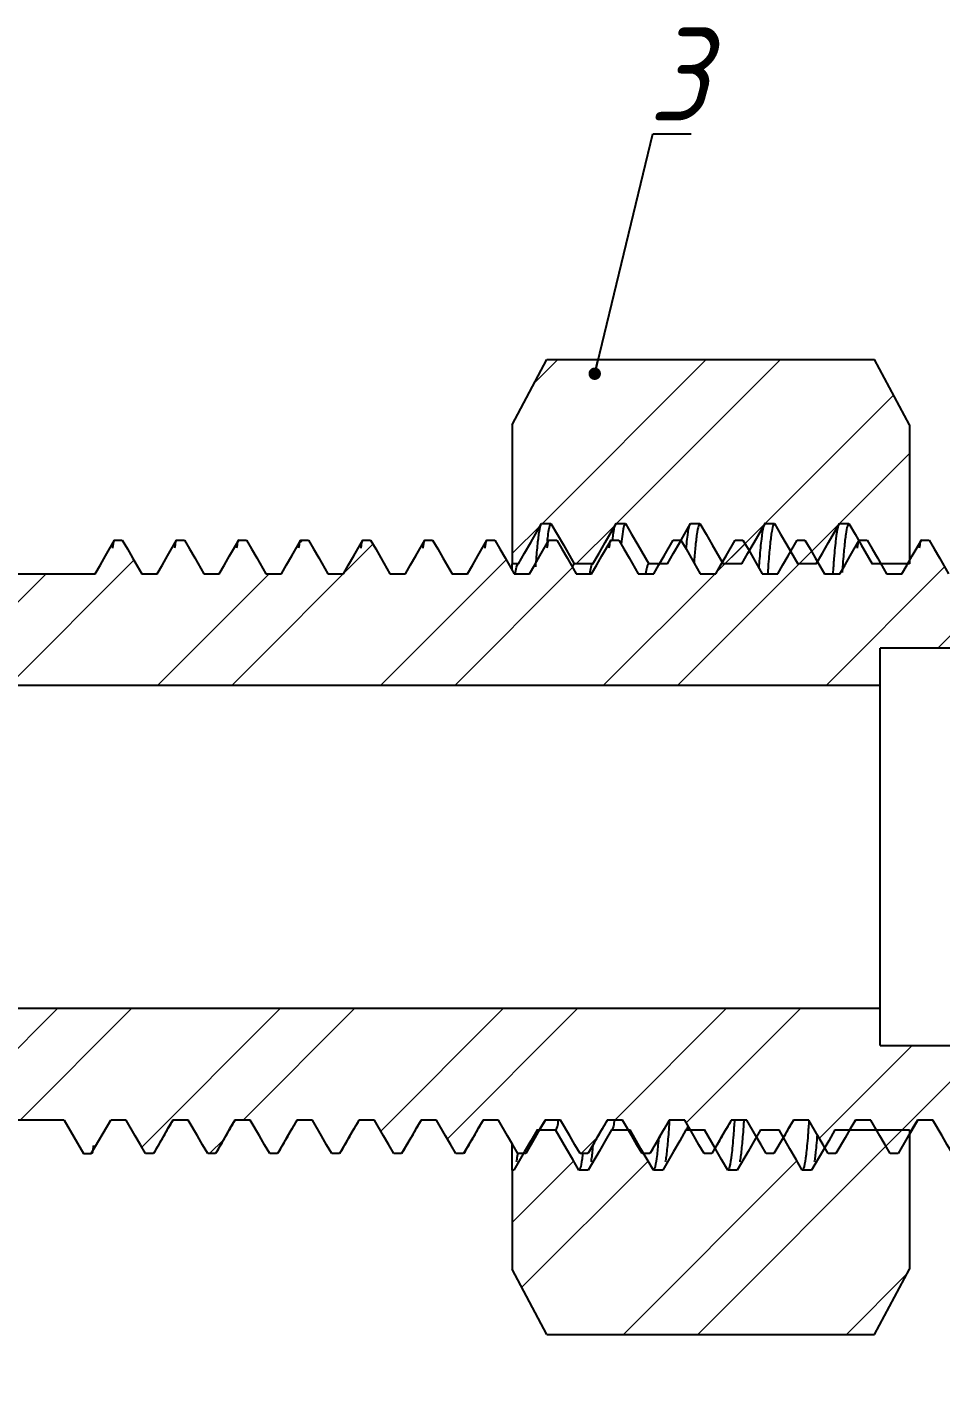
# Model space of a CAD drawing. Header units: millimetres. Extents: x 1276 to 1839, y 649 to 1061.
# Drawn here: x 1733.27 to 1751.67, y 834.63 to 862.1 of the extents above; entities that cross this region are included whole.
import ezdxf

# ---------------------------------------------------------------- set-up
doc = ezdxf.new("R2010")
doc.units = ezdxf.units.MM
doc.styles.add('GENISO', font='geniso.shx', dxfattribs={"oblique": 15})
doc.dimstyles.new('Scale', dxfattribs={"dimscale": 0.5, "dimtxt": 2.5, "dimasz": 2.5, "dimexe": 1, "dimexo": 1, "dimgap": 0.2, "dimtad": 1, "dimdec": 1, "dimzin": 0, "dimtxsty": 'GENISO', "dimcen": 2.5, "dimclrd": 1, "dimclre": 1, "dimclrt": 7, "dimadec": 0, "dimazin": 0, "dimtfac": 1, "dimtdec": 1, "dimtmove": 0, "dimatfit": 3, "dimfxl": 1, "dimtzin": 0, "dimlwd": -1, "dimlwe": -1, "dimarcsym": 0})
pattern_1 = [(45, (1694.0508, 793.5355), (-2.24506, 2.24506), []), (45, (1695.5475, 793.5355), (-2.24506, 2.24506), [])]

msp = doc.modelspace()

# ---------------------------------------------------------------- hatches: boundary and pattern name
at = {"linetype": 'Continuous', "lineweight": 18}
h = msp.add_hatch(dxfattribs=at)
h.set_pattern_fill('ANSI32', color=256, scale=0.333333, style=0)
h.set_pattern_definition(pattern_1)
h.paths.add_polyline_path([(1717.955, 855.102), (1717.955, 849.952), (1718.955, 849.952), (1719.267, 850.493), (1719.392, 850.493), (1719.705, 849.952), (1719.955, 849.952), (1720.267, 850.493), (1720.392, 850.493), (1720.705, 849.952), (1720.955, 849.952), (1721.267, 850.493), (1721.392, 850.493), (1721.705, 849.952), (1721.955, 849.952), (1722.267, 850.493), (1722.392, 850.493), (1722.705, 849.952), (1722.955, 849.952), (1723.267, 850.493), (1723.392, 850.493), (1723.705, 849.952), (1723.955, 849.952), (1724.267, 850.493), (1724.392, 850.493), (1724.705, 849.952), (1724.955, 849.952), (1725.267, 850.493), (1725.392, 850.493), (1725.705, 849.952), (1725.955, 849.952), (1726.267, 850.493), (1726.392, 850.493), (1726.705, 849.952), (1726.955, 849.952), (1727.267, 850.493), (1727.392, 850.493), (1727.705, 849.952), (1727.955, 849.952), (1727.955, 848.852), (1750.455, 848.852), (1750.455, 849.602), (1758.486, 849.602), (1759.955, 850.818), (1759.955, 851.102), (1759.33, 851.102), (1758.939, 851.779), (1758.783, 851.779), (1758.392, 851.102), (1758.08, 851.102), (1757.689, 851.779), (1757.533, 851.779), (1757.142, 851.102), (1756.83, 851.102), (1756.439, 851.779), (1756.283, 851.779), (1755.892, 851.102), (1755.58, 851.102), (1755.189, 851.779), (1755.033, 851.779), (1754.642, 851.102), (1754.33, 851.102), (1753.939, 851.779), (1753.783, 851.779), (1753.392, 851.102), (1753.08, 851.102), (1752.689, 851.779), (1752.533, 851.779), (1752.142, 851.102), (1751.83, 851.102), (1751.439, 851.779), (1751.283, 851.779), (1750.892, 851.102), (1750.58, 851.102), (1750.189, 851.779), (1750.033, 851.779), (1749.642, 851.102), (1749.33, 851.102), (1748.939, 851.779), (1748.783, 851.779), (1748.392, 851.102), (1748.08, 851.102), (1747.689, 851.779), (1747.533, 851.779), (1747.142, 851.102), (1746.83, 851.102), (1746.439, 851.779), (1746.283, 851.779), (1745.892, 851.102), (1745.58, 851.102), (1745.189, 851.779), (1745.033, 851.779), (1744.642, 851.102), (1744.33, 851.102), (1743.939, 851.779), (1743.783, 851.779), (1743.392, 851.102), (1743.08, 851.102), (1742.689, 851.779), (1742.533, 851.779), (1742.142, 851.102), (1741.83, 851.102), (1741.439, 851.779), (1741.283, 851.779), (1740.892, 851.102), (1740.58, 851.102), (1740.189, 851.779), (1740.033, 851.779), (1739.642, 851.102), (1739.33, 851.102), (1738.939, 851.779), (1738.783, 851.779), (1738.392, 851.102), (1738.08, 851.102), (1737.689, 851.779), (1737.533, 851.779), (1737.142, 851.102), (1736.83, 851.102), (1736.439, 851.779), (1736.283, 851.779), (1735.892, 851.102), (1735.58, 851.102), (1735.189, 851.779), (1735.033, 851.779), (1734.642, 851.102), (1731.455, 851.102), (1731.455, 855.102), (1730.655, 856.572), (1718.755, 856.572)], flags=0)
h = msp.add_hatch(dxfattribs=at)
h.set_pattern_fill('ANSI32', color=256, scale=0.333333, style=0)
h.set_pattern_definition(pattern_1)
h.paths.add_polyline_path([(1751.042, 851.302), (1751.042, 854.102), (1750.342, 855.417), (1743.742, 855.417), (1743.042, 854.102), (1743.042, 851.302), (1743.167, 851.302), (1743.635, 852.114), (1743.823, 852.114), (1744.292, 851.302), (1744.667, 851.302), (1745.135, 852.114), (1745.323, 852.114), (1745.792, 851.302), (1746.167, 851.302), (1746.635, 852.114), (1746.823, 852.114), (1747.292, 851.302), (1747.667, 851.302), (1748.135, 852.114), (1748.323, 852.114), (1748.792, 851.302), (1749.167, 851.302), (1749.635, 852.114), (1749.823, 852.114), (1750.292, 851.302)], flags=0)
h = msp.add_hatch(dxfattribs=at)
h.set_pattern_fill('ANSI32', color=256, scale=0.333333, style=0)
h.set_pattern_definition(pattern_1)
h.paths.add_polyline_path([(1734.408, 839.425), (1734.564, 839.425), (1734.955, 840.102), (1735.267, 840.102), (1735.658, 839.425), (1735.814, 839.425), (1736.205, 840.102), (1736.517, 840.102), (1736.908, 839.425), (1737.064, 839.425), (1737.455, 840.102), (1737.767, 840.102), (1738.158, 839.425), (1738.314, 839.425), (1738.705, 840.102), (1739.017, 840.102), (1739.408, 839.425), (1739.564, 839.425), (1739.955, 840.102), (1740.267, 840.102), (1740.658, 839.425), (1740.814, 839.425), (1741.205, 840.102), (1741.517, 840.102), (1741.908, 839.425), (1742.064, 839.425), (1742.455, 840.102), (1742.767, 840.102), (1743.158, 839.425), (1743.314, 839.425), (1743.705, 840.102), (1744.017, 840.102), (1744.408, 839.425), (1744.564, 839.425), (1744.955, 840.102), (1745.267, 840.102), (1745.658, 839.425), (1745.814, 839.425), (1746.205, 840.102), (1746.517, 840.102), (1746.908, 839.425), (1747.064, 839.425), (1747.455, 840.102), (1747.767, 840.102), (1748.158, 839.425), (1748.314, 839.425), (1748.705, 840.102), (1749.017, 840.102), (1749.408, 839.425), (1749.564, 839.425), (1749.955, 840.102), (1750.267, 840.102), (1750.658, 839.425), (1750.814, 839.425), (1751.205, 840.102), (1751.517, 840.102), (1751.908, 839.425), (1752.064, 839.425), (1752.455, 840.102), (1752.767, 840.102), (1753.158, 839.425), (1753.314, 839.425), (1753.705, 840.102), (1754.017, 840.102), (1754.408, 839.425), (1754.564, 839.425), (1754.955, 840.102), (1755.267, 840.102), (1755.658, 839.425), (1755.814, 839.425), (1756.205, 840.102), (1756.517, 840.102), (1756.908, 839.425), (1757.064, 839.425), (1757.455, 840.102), (1757.767, 840.102), (1758.158, 839.425), (1758.314, 839.425), (1758.705, 840.102), (1759.955, 840.102), (1759.955, 840.385), (1758.486, 841.602), (1750.455, 841.602), (1750.455, 842.352), (1727.955, 842.352), (1727.955, 841.252), (1727.205, 841.252), (1726.892, 840.711), (1726.767, 840.711), (1726.455, 841.252), (1726.205, 841.252), (1725.892, 840.711), (1725.767, 840.711), (1725.455, 841.252), (1725.205, 841.252), (1724.892, 840.711), (1724.767, 840.711), (1724.455, 841.252), (1724.205, 841.252), (1723.892, 840.711), (1723.767, 840.711), (1723.455, 841.252), (1723.205, 841.252), (1722.892, 840.711), (1722.767, 840.711), (1722.455, 841.252), (1722.205, 841.252), (1721.892, 840.711), (1721.767, 840.711), (1721.455, 841.252), (1721.205, 841.252), (1720.892, 840.711), (1720.767, 840.711), (1720.455, 841.252), (1720.205, 841.252), (1719.892, 840.711), (1719.767, 840.711), (1719.455, 841.252), (1719.205, 841.252), (1718.892, 840.711), (1718.767, 840.711), (1718.455, 841.252), (1717.955, 841.252), (1717.955, 836.102), (1718.755, 834.632), (1730.655, 834.632), (1731.455, 836.102), (1731.455, 840.102), (1734.017, 840.102)], flags=0)
h = msp.add_hatch(dxfattribs=at)
h.set_pattern_fill('ANSI32', color=256, scale=0.333333, style=0)
h.set_pattern_definition(pattern_1)
h.paths.add_polyline_path([(1751.042, 837.102), (1751.042, 839.902), (1749.917, 839.902), (1749.542, 839.902), (1749.073, 839.09), (1748.885, 839.09), (1748.417, 839.902), (1748.042, 839.902), (1747.573, 839.09), (1747.385, 839.09), (1746.917, 839.902), (1746.542, 839.902), (1746.073, 839.09), (1745.885, 839.09), (1745.417, 839.902), (1745.042, 839.902), (1744.573, 839.09), (1744.385, 839.09), (1743.917, 839.902), (1743.541, 839.902), (1743.073, 839.09), (1743.042, 839.09), (1743.042, 837.102), (1743.742, 835.787), (1750.342, 835.787)], flags=0)

# ---------------------------------------------------------------- linework, layer by layer
at = {"linetype": 'Continuous', "lineweight": 25}
for p, q in [((1743.042, 854.102), (1743.742, 855.417)), ((1743.742, 855.417), (1750.342, 855.417)), ((1751.042, 854.102), (1750.342, 855.417)), ((1743.042, 854.102), (1743.042, 851.302)), ((1751.042, 854.102), (1751.042, 851.302)), ((1743.635, 852.114), (1743.823, 852.114)), ((1745.135, 852.114), (1745.323, 852.114)), ((1746.635, 852.114), (1746.823, 852.114)), ((1748.135, 852.114), (1748.323, 852.114)), ((1749.635, 852.114), (1749.823, 852.114)), ((1735.033, 851.779), (1735.189, 851.779)), ((1736.283, 851.779), (1736.439, 851.779)), ((1737.533, 851.779), (1737.689, 851.779)), ((1738.783, 851.779), (1738.939, 851.779)), ((1740.033, 851.779), (1740.189, 851.779)), ((1741.283, 851.779), (1741.439, 851.779)), ((1742.533, 851.779), (1742.689, 851.779)), ((1743.783, 851.779), (1743.939, 851.779)), ((1745.033, 851.779), (1745.189, 851.779)), ((1746.283, 851.779), (1746.439, 851.779)), ((1747.533, 851.779), (1747.689, 851.779)), ((1748.783, 851.779), (1748.939, 851.779)), ((1750.033, 851.779), (1750.189, 851.779)), ((1751.283, 851.779), (1751.439, 851.779)), ((1731.455, 851.102), (1734.642, 851.102)), ((1735.58, 851.102), (1735.892, 851.102)), ((1736.83, 851.102), (1737.142, 851.102)), ((1738.08, 851.102), (1738.392, 851.102)), ((1739.33, 851.102), (1739.642, 851.102)), ((1740.58, 851.102), (1740.892, 851.102)), ((1741.83, 851.102), (1742.142, 851.102)), ((1743.167, 851.302), (1743.042, 851.302)), ((1743.042, 851.185), (1743.042, 851.302)), ((1743.08, 851.102), (1743.392, 851.102)), ((1744.667, 851.302), (1744.292, 851.302)), ((1744.33, 851.102), (1744.642, 851.102)), ((1745.58, 851.102), (1745.892, 851.102)), ((1746.167, 851.302), (1745.792, 851.302)), ((1746.83, 851.102), (1747.142, 851.102)), ((1747.667, 851.302), (1747.292, 851.302)), ((1748.08, 851.102), (1748.392, 851.102)), ((1749.167, 851.302), (1748.792, 851.302)), ((1749.33, 851.102), (1749.642, 851.102)), ((1751.042, 851.302), (1750.292, 851.302)), ((1750.58, 851.102), (1750.892, 851.102)), ((1758.486, 849.602), (1750.455, 849.602)), ((1750.455, 848.852), (1750.455, 849.602)), ((1750.455, 848.852), (1727.955, 848.852)), ((1750.455, 842.352), (1750.455, 848.852)), ((1727.955, 842.352), (1750.455, 842.352)), ((1750.455, 841.602), (1750.455, 842.352)), ((1750.455, 841.602), (1758.486, 841.602)), ((1734.017, 840.102), (1731.455, 840.102)), ((1734.017, 840.102), (1734.408, 839.425)), ((1734.564, 839.425), (1734.955, 840.102)), ((1735.267, 840.102), (1734.955, 840.102)), ((1736.517, 840.102), (1736.205, 840.102)), ((1737.767, 840.102), (1737.455, 840.102)), ((1739.017, 840.102), (1738.705, 840.102)), ((1740.267, 840.102), (1739.955, 840.102)), ((1741.517, 840.102), (1741.205, 840.102)), ((1742.767, 840.102), (1742.455, 840.102)), ((1743.6, 839.911), (1743.71, 840.102)), ((1744.017, 840.102), (1743.705, 840.102)), ((1745.267, 840.102), (1744.955, 840.102)), ((1746.517, 840.102), (1746.205, 840.102)), ((1747.767, 840.102), (1747.455, 840.102)), ((1749.017, 840.102), (1748.705, 840.102)), ((1749.85, 839.911), (1749.96, 840.102)), ((1750.267, 840.102), (1749.955, 840.102)), ((1751.042, 839.81), (1751.21, 840.102)), ((1751.517, 840.102), (1751.205, 840.102)), ((1743.541, 839.902), (1743.917, 839.902)), ((1745.042, 839.902), (1745.417, 839.902)), ((1746.542, 839.902), (1746.917, 839.902)), ((1748.042, 839.902), (1748.417, 839.902)), ((1749.542, 839.902), (1749.917, 839.902)), ((1749.917, 839.902), (1751.042, 839.902)), ((1751.042, 839.902), (1751.042, 837.102)), ((1734.408, 839.425), (1734.564, 839.425)), ((1735.814, 839.425), (1735.658, 839.425)), ((1735.824, 839.451), (1735.814, 839.425)), ((1737.064, 839.425), (1736.908, 839.425)), ((1737.074, 839.451), (1737.064, 839.425)), ((1738.314, 839.425), (1738.158, 839.425)), ((1738.324, 839.451), (1738.314, 839.425)), ((1739.564, 839.425), (1739.408, 839.425)), ((1739.574, 839.451), (1739.564, 839.425)), ((1740.814, 839.425), (1740.658, 839.425)), ((1740.824, 839.451), (1740.814, 839.425)), ((1742.064, 839.425), (1741.908, 839.425)), ((1742.074, 839.451), (1742.064, 839.425)), ((1743.314, 839.425), (1743.158, 839.425)), ((1744.564, 839.425), (1744.408, 839.425)), ((1744.574, 839.451), (1744.564, 839.425)), ((1745.814, 839.425), (1745.658, 839.425)), ((1745.824, 839.451), (1745.814, 839.425)), ((1747.064, 839.425), (1746.908, 839.425)), ((1748.314, 839.425), (1748.158, 839.425)), ((1749.564, 839.425), (1749.408, 839.425)), ((1750.814, 839.425), (1750.658, 839.425)), ((1743.042, 839.09), (1743.042, 837.102)), ((1743.073, 839.09), (1743.042, 839.09)), ((1744.573, 839.09), (1744.385, 839.09)), ((1746.073, 839.09), (1745.885, 839.09)), ((1747.573, 839.09), (1747.385, 839.09)), ((1749.073, 839.09), (1748.885, 839.09)), ((1743.742, 835.787), (1743.042, 837.102)), ((1750.342, 835.787), (1751.042, 837.102)), ((1743.742, 835.787), (1750.342, 835.787))]:
    msp.add_line(p, q, dxfattribs=at)
at = {"linetype": 'Continuous', "lineweight": 25, "flags": 128}
for points in [[(1743.167, 851.302), (1743.291, 851.518), (1743.416, 851.733), (1743.635, 852.114)], [(1743.823, 852.114), (1743.947, 851.898), (1744.072, 851.683), (1744.292, 851.302)], [(1744.667, 851.302), (1744.791, 851.518), (1744.916, 851.733), (1745.135, 852.114)], [(1745.323, 852.114), (1745.447, 851.898), (1745.572, 851.683), (1745.792, 851.302)], [(1746.167, 851.302), (1746.291, 851.518), (1746.416, 851.733), (1746.635, 852.114)], [(1746.823, 852.114), (1746.947, 851.898), (1747.072, 851.683), (1747.292, 851.302)], [(1747.667, 851.302), (1747.791, 851.518), (1747.916, 851.733), (1748.135, 852.114)], [(1748.323, 852.114), (1748.447, 851.898), (1748.572, 851.683), (1748.792, 851.302)], [(1749.167, 851.302), (1749.291, 851.518), (1749.416, 851.733), (1749.635, 852.114)], [(1749.823, 852.114), (1749.947, 851.898), (1750.072, 851.683), (1750.292, 851.302)], [(1734.642, 851.102), (1734.746, 851.282), (1734.85, 851.461), (1735.033, 851.779)], [(1735.189, 851.779), (1735.293, 851.599), (1735.397, 851.419), (1735.58, 851.102)], [(1735.892, 851.102), (1735.996, 851.282), (1736.1, 851.461), (1736.283, 851.779)], [(1736.439, 851.779), (1736.543, 851.599), (1736.647, 851.419), (1736.83, 851.102)], [(1737.142, 851.102), (1737.246, 851.282), (1737.35, 851.461), (1737.533, 851.779)], [(1737.689, 851.779), (1737.793, 851.599), (1737.897, 851.419), (1738.08, 851.102)], [(1738.392, 851.102), (1738.496, 851.282), (1738.6, 851.461), (1738.783, 851.779)], [(1738.939, 851.779), (1739.043, 851.599), (1739.147, 851.419), (1739.33, 851.102)], [(1739.642, 851.102), (1739.746, 851.282), (1739.85, 851.461), (1740.033, 851.779)], [(1740.189, 851.779), (1740.293, 851.599), (1740.397, 851.419), (1740.58, 851.102)], [(1740.892, 851.102), (1740.996, 851.282), (1741.1, 851.461), (1741.283, 851.779)], [(1741.439, 851.779), (1741.543, 851.599), (1741.647, 851.419), (1741.83, 851.102)], [(1742.142, 851.102), (1742.246, 851.282), (1742.35, 851.461), (1742.533, 851.779)], [(1742.689, 851.779), (1742.793, 851.599), (1742.897, 851.419), (1743.08, 851.102)], [(1743.392, 851.102), (1743.496, 851.282), (1743.6, 851.461), (1743.783, 851.779)], [(1743.939, 851.779), (1744.043, 851.599), (1744.147, 851.419), (1744.33, 851.102)], [(1744.642, 851.102), (1744.746, 851.282), (1744.85, 851.461), (1745.033, 851.779)], [(1745.189, 851.779), (1745.293, 851.599), (1745.397, 851.419), (1745.58, 851.102)], [(1745.892, 851.102), (1745.996, 851.282), (1746.1, 851.461), (1746.283, 851.779)], [(1746.439, 851.779), (1746.543, 851.599), (1746.647, 851.419), (1746.83, 851.102)], [(1747.142, 851.102), (1747.246, 851.282), (1747.35, 851.461), (1747.533, 851.779)], [(1747.689, 851.779), (1747.793, 851.599), (1747.897, 851.419), (1748.08, 851.102)], [(1748.392, 851.102), (1748.496, 851.282), (1748.6, 851.461), (1748.783, 851.779)], [(1748.939, 851.779), (1749.043, 851.599), (1749.147, 851.419), (1749.33, 851.102)], [(1749.642, 851.102), (1749.746, 851.282), (1749.85, 851.461), (1750.033, 851.779)], [(1750.189, 851.779), (1750.293, 851.599), (1750.397, 851.419), (1750.58, 851.102)], [(1750.892, 851.102), (1750.996, 851.282), (1751.1, 851.461), (1751.283, 851.779)], [(1751.439, 851.779), (1751.543, 851.599), (1751.647, 851.419), (1751.83, 851.102)], [(1735.658, 839.425), (1735.554, 839.605), (1735.45, 839.785), (1735.267, 840.102)], [(1736.205, 840.102), (1736.101, 839.922), (1735.997, 839.743), (1735.814, 839.425)], [(1736.908, 839.425), (1736.804, 839.605), (1736.7, 839.785), (1736.517, 840.102)], [(1737.455, 840.102), (1737.351, 839.922), (1737.247, 839.743), (1737.064, 839.425)], [(1738.158, 839.425), (1738.054, 839.605), (1737.95, 839.785), (1737.767, 840.102)], [(1738.705, 840.102), (1738.601, 839.922), (1738.497, 839.743), (1738.314, 839.425)], [(1739.408, 839.425), (1739.304, 839.605), (1739.2, 839.785), (1739.017, 840.102)], [(1739.955, 840.102), (1739.851, 839.922), (1739.747, 839.743), (1739.564, 839.425)], [(1740.658, 839.425), (1740.554, 839.605), (1740.45, 839.785), (1740.267, 840.102)], [(1741.205, 840.102), (1741.101, 839.922), (1740.997, 839.743), (1740.814, 839.425)], [(1741.908, 839.425), (1741.804, 839.605), (1741.7, 839.785), (1741.517, 840.102)], [(1742.455, 840.102), (1742.351, 839.922), (1742.247, 839.743), (1742.064, 839.425)], [(1743.158, 839.425), (1743.054, 839.605), (1742.95, 839.785), (1742.767, 840.102)], [(1743.705, 840.102), (1743.601, 839.922), (1743.497, 839.743), (1743.314, 839.425)], [(1744.408, 839.425), (1744.304, 839.605), (1744.2, 839.785), (1744.017, 840.102)], [(1744.955, 840.102), (1744.851, 839.922), (1744.747, 839.743), (1744.564, 839.425)], [(1745.658, 839.425), (1745.554, 839.605), (1745.45, 839.785), (1745.267, 840.102)], [(1746.205, 840.102), (1746.101, 839.922), (1745.997, 839.743), (1745.814, 839.425)], [(1746.908, 839.425), (1746.804, 839.605), (1746.7, 839.785), (1746.517, 840.102)], [(1747.455, 840.102), (1747.351, 839.922), (1747.247, 839.743), (1747.064, 839.425)], [(1748.158, 839.425), (1748.054, 839.605), (1747.95, 839.785), (1747.767, 840.102)], [(1748.705, 840.102), (1748.601, 839.922), (1748.497, 839.743), (1748.314, 839.425)], [(1749.408, 839.425), (1749.304, 839.605), (1749.2, 839.785), (1749.017, 840.102)], [(1749.955, 840.102), (1749.851, 839.922), (1749.747, 839.743), (1749.564, 839.425)], [(1750.658, 839.425), (1750.554, 839.605), (1750.45, 839.785), (1750.267, 840.102)], [(1751.205, 840.102), (1751.101, 839.922), (1750.997, 839.743), (1750.814, 839.425)], [(1751.908, 839.425), (1751.804, 839.605), (1751.7, 839.785), (1751.517, 840.102)], [(1743.542, 839.902), (1743.417, 839.686), (1743.293, 839.471), (1743.073, 839.09)], [(1744.385, 839.09), (1744.261, 839.306), (1744.136, 839.521), (1743.917, 839.902)], [(1745.042, 839.902), (1744.917, 839.686), (1744.793, 839.471), (1744.573, 839.09)], [(1745.885, 839.09), (1745.761, 839.306), (1745.636, 839.521), (1745.417, 839.902)], [(1746.542, 839.902), (1746.417, 839.686), (1746.293, 839.471), (1746.073, 839.09)], [(1747.385, 839.09), (1747.261, 839.306), (1747.136, 839.521), (1746.917, 839.902)], [(1748.042, 839.902), (1747.917, 839.686), (1747.793, 839.471), (1747.573, 839.09)], [(1748.885, 839.09), (1748.761, 839.306), (1748.636, 839.521), (1748.417, 839.902)], [(1749.542, 839.902), (1749.417, 839.686), (1749.293, 839.471), (1749.073, 839.09)]]:
    msp.add_lwpolyline(points, dxfattribs=at)
at = {"linetype": 'Continuous', "lineweight": 25}
for points, knots in [([(1743.621, 852.088), (1743.616, 852.081), (1743.601, 852.062), (1743.574, 851.908), (1743.542, 851.644), (1743.52, 851.376), (1743.51, 851.242)], [0, 0, 0, 0, 0.145309, 0.428955, 0.715097, 1, 1, 1, 1]), ([(1743.823, 852.114), (1743.813, 852.103), (1743.793, 852.08), (1743.766, 851.948), (1743.75, 851.8), (1743.744, 851.748)], [0, 0, 0, 0, 0.388172, 0.783079, 1, 1, 1, 1]), ([(1745.135, 852.114), (1745.123, 852.096), (1745.099, 852.059), (1745.073, 851.923), (1745.06, 851.785), (1745.059, 851.779)], [0, 0, 0, 0, 0.483275, 0.975649, 1, 1, 1, 1]), ([(1745.323, 852.114), (1745.313, 852.103), (1745.293, 852.081), (1745.264, 851.935), (1745.246, 851.766), (1745.238, 851.694)], [0, 0, 0, 0, 0.360597, 0.727458, 1, 1, 1, 1]), ([(1746.635, 852.114), (1746.623, 852.097), (1746.599, 852.064), (1746.567, 851.877), (1746.548, 851.67), (1746.542, 851.601)], [0, 0, 0, 0, 0.3953421, 0.7981274, 1, 1, 1, 1]), ([(1746.823, 852.114), (1746.813, 852.104), (1746.793, 852.083), (1746.761, 851.91), (1746.731, 851.664), (1746.712, 851.425), (1746.704, 851.32)], [0, 0, 0, 0, 0.259329, 0.523165, 0.790043, 1, 1, 1, 1]), ([(1748.135, 852.114), (1748.123, 852.099), (1748.099, 852.07), (1748.061, 851.815), (1748.031, 851.532), (1748.014, 851.285), (1748.009, 851.224)], [0, 0, 0, 0, 0.2956914, 0.5969516, 0.9001182, 1, 1, 1, 1]), ([(1748.323, 852.114), (1748.313, 852.103), (1748.293, 852.082), (1748.261, 851.913), (1748.229, 851.633), (1748.204, 851.357), (1748.191, 851.148), (1748.188, 851.102)], [0, 0, 0, 0, 0.229098, 0.462179, 0.697692, 0.933211, 1, 1, 1, 1]), ([(1749.635, 852.114), (1749.623, 852.099), (1749.599, 852.069), (1749.561, 851.817), (1749.528, 851.498), (1749.508, 851.206), (1749.501, 851.102)], [0, 0, 0, 0, 0.276922, 0.55906, 0.842981, 1, 1, 1, 1]), ([(1749.823, 852.114), (1749.813, 852.103), (1749.793, 852.082), (1749.761, 851.912), (1749.729, 851.632), (1749.705, 851.363), (1749.692, 851.162), (1749.689, 851.123)], [0, 0, 0, 0, 0.2317112, 0.4674531, 0.7053947, 0.9433388, 1, 1, 1, 1]), ([(1735.033, 851.779), (1735.023, 851.771), (1735.009, 851.762), (1734.995, 851.649), (1734.99, 851.617)], [0, 0, 0, 0, 0.7166598, 1, 1, 1, 1]), ([(1736.283, 851.779), (1736.273, 851.771), (1736.259, 851.762), (1736.245, 851.649), (1736.24, 851.617)], [0, 0, 0, 0, 0.71666, 1, 1, 1, 1]), ([(1737.533, 851.779), (1737.523, 851.771), (1737.509, 851.762), (1737.495, 851.649), (1737.49, 851.617)], [0, 0, 0, 0, 0.71666, 1, 1, 1, 1]), ([(1738.783, 851.779), (1738.773, 851.771), (1738.759, 851.762), (1738.745, 851.649), (1738.74, 851.617)], [0, 0, 0, 0, 0.7166598, 1, 1, 1, 1]), ([(1740.033, 851.779), (1740.023, 851.771), (1740.009, 851.762), (1739.995, 851.649), (1739.99, 851.617)], [0, 0, 0, 0, 0.71666, 1, 1, 1, 1]), ([(1741.283, 851.779), (1741.273, 851.771), (1741.259, 851.762), (1741.245, 851.649), (1741.24, 851.617)], [0, 0, 0, 0, 0.71666, 1, 1, 1, 1]), ([(1742.533, 851.779), (1742.523, 851.771), (1742.509, 851.762), (1742.495, 851.649), (1742.49, 851.617)], [0, 0, 0, 0, 0.71666, 1, 1, 1, 1]), ([(1743.783, 851.779), (1743.773, 851.771), (1743.759, 851.762), (1743.745, 851.649), (1743.74, 851.617)], [0, 0, 0, 0, 0.71666, 1, 1, 1, 1]), ([(1745.033, 851.779), (1745.023, 851.771), (1745.009, 851.762), (1744.995, 851.649), (1744.99, 851.617)], [0, 0, 0, 0, 0.71666, 1, 1, 1, 1]), ([(1750.033, 851.779), (1750.023, 851.771), (1750.009, 851.762), (1749.995, 851.649), (1749.99, 851.617)], [0, 0, 0, 0, 0.71666, 1, 1, 1, 1]), ([(1751.283, 851.779), (1751.273, 851.771), (1751.259, 851.762), (1751.245, 851.649), (1751.24, 851.617)], [0, 0, 0, 0, 0.71666, 1, 1, 1, 1]), ([(1743.103, 851.095), (1743.104, 851.101), (1743.115, 851.186), (1743.137, 851.269), (1743.157, 851.291), (1743.167, 851.302)], [0, 0, 0, 0, 0.038244, 0.516768, 1, 1, 1, 1]), ([(1744.292, 851.302), (1744.289, 851.301), (1744.283, 851.3), (1744.273, 851.286), (1744.264, 851.264), (1744.258, 851.242), (1744.255, 851.231)], [0, 0, 0, 0, 0.238494, 0.496826, 0.775, 1, 1, 1, 1]), ([(1744.606, 851.102), (1744.614, 851.152), (1744.635, 851.278), (1744.655, 851.293), (1744.667, 851.302)], [0, 0, 0, 0, 0.391903, 1, 1, 1, 1]), ([(1745.792, 851.302), (1745.786, 851.299), (1745.773, 851.292), (1745.752, 851.233), (1745.737, 851.147), (1745.729, 851.102)], [0, 0, 0, 0, 0.279212, 0.619595, 1, 1, 1, 1]), ([(1735.824, 839.434), (1735.89, 839.547), (1736.018, 839.77), (1736.147, 839.992), (1736.21, 840.102)], [0, 0, 0, 0, 0.507313, 1, 1, 1, 1]), ([(1737.074, 839.434), (1737.14, 839.547), (1737.268, 839.77), (1737.397, 839.992), (1737.46, 840.102)], [0, 0, 0, 0, 0.5073146, 1, 1, 1, 1]), ([(1738.324, 839.434), (1738.39, 839.547), (1738.518, 839.77), (1738.647, 839.992), (1738.71, 840.102)], [0, 0, 0, 0, 0.507313, 1, 1, 1, 1]), ([(1739.574, 839.434), (1739.64, 839.547), (1739.768, 839.77), (1739.897, 839.992), (1739.96, 840.102)], [0, 0, 0, 0, 0.507313, 1, 1, 1, 1]), ([(1740.824, 839.434), (1740.89, 839.547), (1741.018, 839.77), (1741.147, 839.992), (1741.21, 840.102)], [0, 0, 0, 0, 0.5073146, 1, 1, 1, 1]), ([(1742.074, 839.434), (1742.14, 839.547), (1742.268, 839.77), (1742.397, 839.992), (1742.46, 840.102)], [0, 0, 0, 0, 0.507313, 1, 1, 1, 1]), ([(1743.917, 839.902), (1743.917, 839.902), (1743.928, 839.902), (1743.948, 839.929), (1743.969, 840.053), (1743.977, 840.102)], [0, 0, 0, 0, 0.004327, 0.613672, 1, 1, 1, 1]), ([(1744.574, 839.434), (1744.64, 839.547), (1744.768, 839.77), (1744.897, 839.992), (1744.96, 840.102)], [0, 0, 0, 0, 0.5073146, 1, 1, 1, 1]), ([(1745.104, 840.102), (1745.096, 840.057), (1745.081, 839.971), (1745.06, 839.912), (1745.047, 839.905), (1745.042, 839.902)], [0, 0, 0, 0, 0.380395, 0.720781, 1, 1, 1, 1]), ([(1745.824, 839.434), (1745.89, 839.547), (1746.018, 839.77), (1746.147, 839.992), (1746.21, 840.102)], [0, 0, 0, 0, 0.507313, 1, 1, 1, 1]), ([(1746.207, 840.097), (1746.205, 840.054), (1746.191, 839.847), (1746.167, 839.58), (1746.142, 839.342), (1746.128, 839.274), (1746.124, 839.258)], [0, 0, 0, 0, 0.102188, 0.490149, 0.878132, 1, 1, 1, 1]), ([(1747.139, 839.546), (1747.183, 839.622), (1747.29, 839.807), (1747.397, 839.992), (1747.46, 840.102)], [0, 0, 0, 0, 0.407599, 1, 1, 1, 1]), ([(1747.52, 840.102), (1747.513, 839.999), (1747.493, 839.707), (1747.46, 839.387), (1747.421, 839.142), (1747.397, 839.09), (1747.385, 839.09), (1747.385, 839.09)], [0, 0, 0, 0, 0.155832, 0.439809, 0.722016, 0.999016, 1, 1, 1, 1]), ([(1747.708, 840.102), (1747.705, 840.057), (1747.691, 839.848), (1747.667, 839.579), (1747.642, 839.342), (1747.628, 839.274), (1747.624, 839.258)], [0, 0, 0, 0, 0.106782, 0.493121, 0.879473, 1, 1, 1, 1]), ([(1748.515, 839.763), (1748.516, 839.767), (1748.582, 839.879), (1748.647, 839.992), (1748.71, 840.102)], [0, 0, 0, 0, 0.0280187, 1, 1, 1, 1]), ([(1749.02, 840.101), (1749.013, 839.998), (1748.993, 839.707), (1748.96, 839.386), (1748.921, 839.142), (1748.897, 839.09), (1748.885, 839.09), (1748.885, 839.09)], [0, 0, 0, 0, 0.155793, 0.439954, 0.722339, 0.999508, 1, 1, 1, 1]), ([(1746.582, 839.99), (1746.581, 839.986), (1746.573, 839.945), (1746.56, 839.914), (1746.547, 839.906), (1746.542, 839.902)], [0, 0, 0, 0, 0.053137, 0.573305, 1, 1, 1, 1]), ([(1749.186, 839.81), (1749.179, 839.733), (1749.162, 839.524), (1749.142, 839.343), (1749.128, 839.274), (1749.124, 839.258)], [0, 0, 0, 0, 0.309337, 0.836634, 1, 1, 1, 1]), ([(1734.607, 839.587), (1734.602, 839.555), (1734.588, 839.442), (1734.574, 839.432), (1734.564, 839.425)], [0, 0, 0, 0, 0.28334, 1, 1, 1, 1]), ([(1743.042, 839.09), (1743.042, 839.105), (1743.042, 839.135), (1743.042, 839.362), (1743.042, 839.543), (1743.042, 839.625), (1743.042, 839.627)], [0, 0, 0, 0, 0.37999, 0.786682, 0.996115, 1, 1, 1, 1]), ([(1744.667, 839.595), (1744.667, 839.593), (1744.656, 839.463), (1744.642, 839.345), (1744.628, 839.275), (1744.624, 839.258)], [0, 0, 0, 0, 0.0128, 0.762806, 1, 1, 1, 1]), ([(1745.99, 839.722), (1745.98, 839.61), (1745.957, 839.356), (1745.922, 839.147), (1745.897, 839.09), (1745.885, 839.09), (1745.885, 839.09)], [0, 0, 0, 0, 0.285555, 0.645151, 0.99812, 1, 1, 1, 1]), ([(1743.15, 839.442), (1743.145, 839.394), (1743.136, 839.312), (1743.128, 839.274), (1743.124, 839.258)], [0, 0, 0, 0, 0.595897, 1, 1, 1, 1]), ([(1744.461, 839.425), (1744.461, 839.42), (1744.447, 839.282), (1744.422, 839.156), (1744.397, 839.09), (1744.385, 839.09), (1744.385, 839.09)], [0, 0, 0, 0, 0.020367, 0.512999, 0.996566, 1, 1, 1, 1])]:
    msp.add_open_spline(points, degree=3, knots=knots, dxfattribs=at)

# ---------------------------------------------------------------- texts
at = {"insert": (1746.378, 861.159), "char_height": 1.875, "attachment_point": 5, "style": 'GENISO'}
msp.add_mtext('3', dxfattribs=at)

# ---------------------------------------------------------------- leaders
msp.add_leader([(1744.704, 855.128), (1745.877, 859.961), (1746.646, 859.961)], dimstyle='Scale', override={"dimasz": 0.5, "dimldrblk": 'DOT'})

doc.saveas('drawing.dxf')
